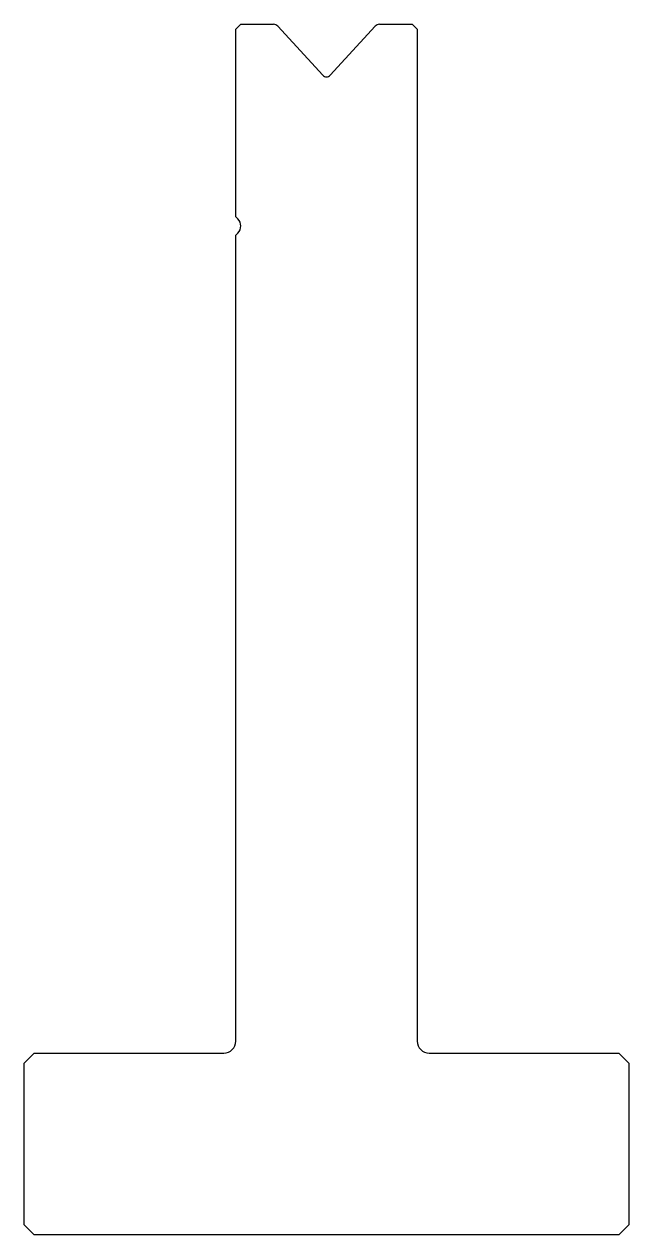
# Model space of a CAD drawing. Header units: metres. Extents: x -30 to 30, y 0 to 120.
import ezdxf

# ---------------------------------------------------------------- set-up
doc = ezdxf.new("R2010")
doc.units = ezdxf.units.M

msp = doc.modelspace()

# ---------------------------------------------------------------- linework, layer by layer
for p, q in [((-8.5, 120), (-9, 119.5)), ((-8.5, 120), (-5.264006, 120)), ((5.264006, 120), (8.5, 120)), ((9, 119.5), (8.5, 120)), ((-9, 100.914214), (-9, 119.5)), ((-4.82164, 119.805354), (-0.368639, 114.945756)), ((0.368639, 114.945756), (4.82164, 119.805354)), ((9, 119.5), (9, 19.2)), ((-9, 100.914214), (-8.792893, 100.707107)), ((-8.792893, 99.292893), (-9, 99.085786)), ((-9, 19.2), (-9, 99.085786)), ((-29, 18), (-30, 17)), ((-29, 18), (-10.2, 18)), ((10.2, 18), (29, 18)), ((30, 17), (29, 18)), ((-30, 1), (-30, 17)), ((30, 17), (30, 1)), ((-30, 1), (-29, 0)), ((29, 0), (-29, 0)), ((29, 0), (30, 1))]:
    msp.add_line(p, q)
for centre, radius, start, end in [((-5.264006, 119.4), 0.6, 42.5, 90), ((5.264006, 119.4), 0.6, 90, 137.5), ((0, 115.283551), 0.5, 222.5, 317.5), ((-9.5, 100), 1, 315, 45), ((-10.2, 19.2), 1.2, 270, 0), ((10.2, 19.2), 1.2, 180, 270)]:
    msp.add_arc(centre, radius, start, end)

doc.saveas('drawing.dxf')
